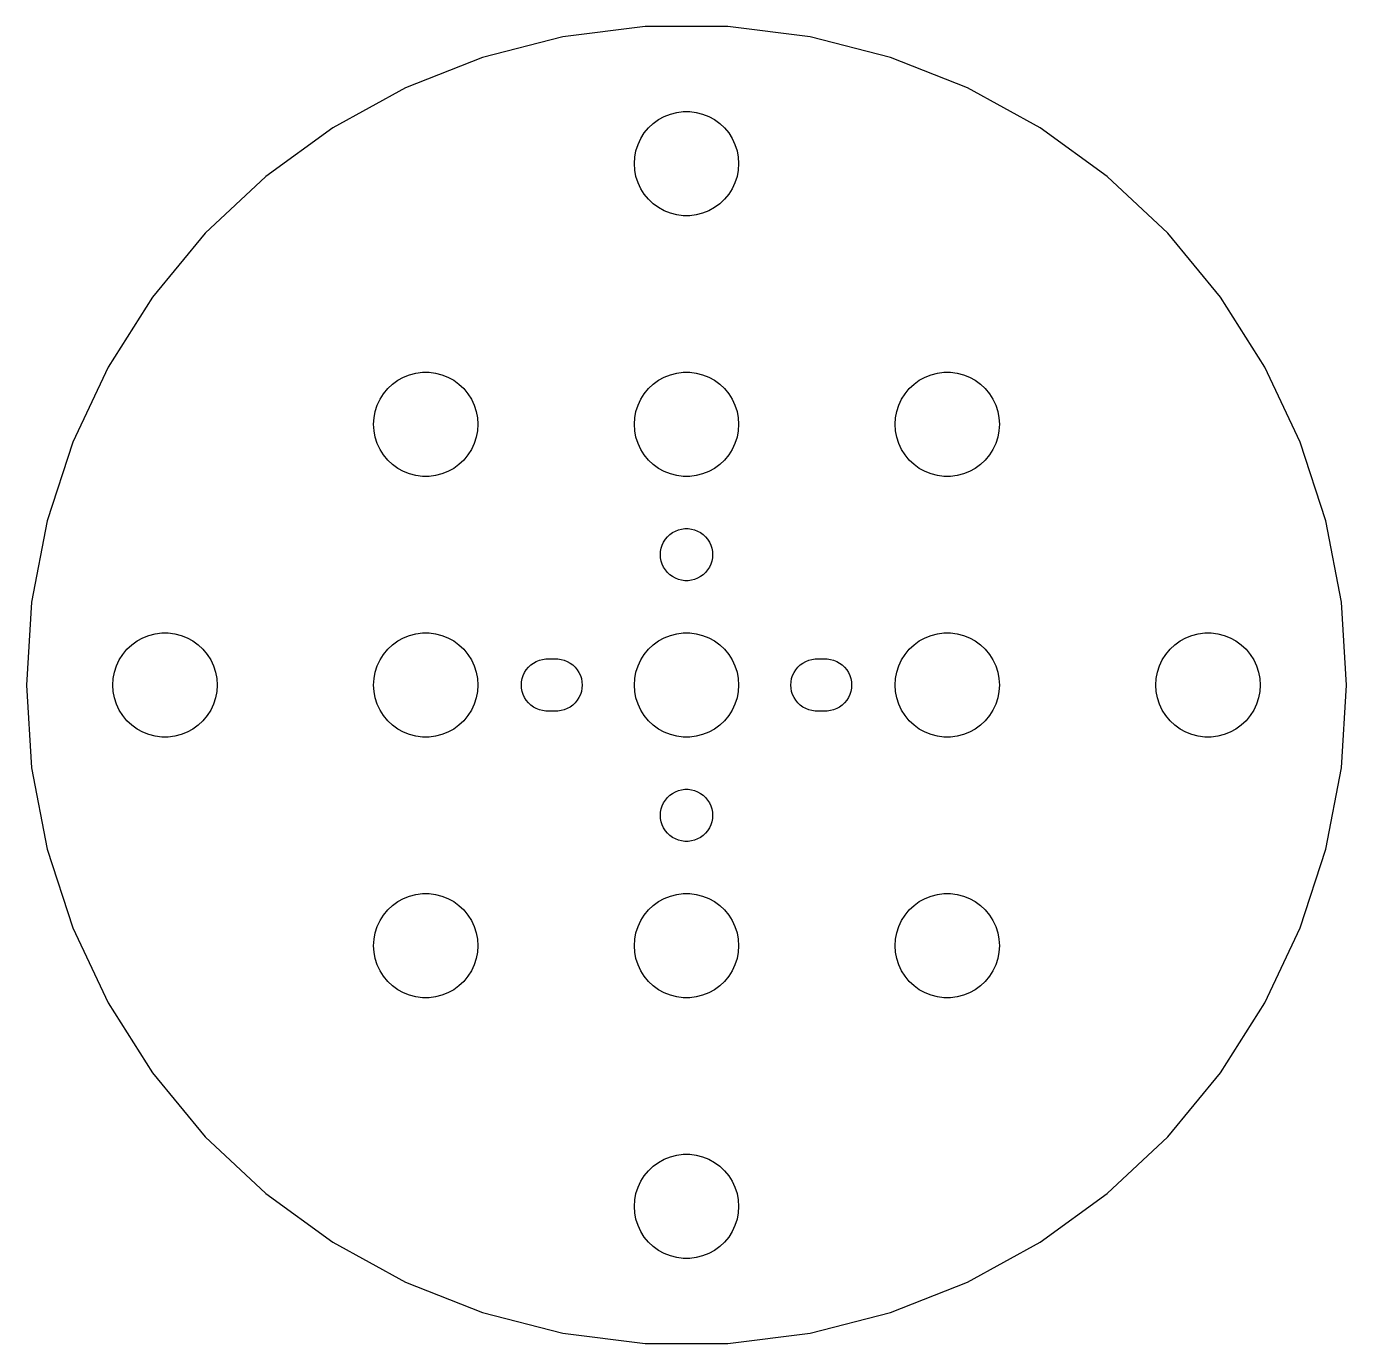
# Model space of a CAD drawing. Header units: metres. Extents: x -38 to 38, y -38 to 148.
# Drawn here: x -38 to 38, y 72.1 to 147.9 of the extents above; entities that cross this region are included whole.
import ezdxf

# ---------------------------------------------------------------- set-up
doc = ezdxf.new("R2010")
doc.units = ezdxf.units.M

msp = doc.modelspace()

# ---------------------------------------------------------------- linework, layer by layer
for p, q in [((-2.38426, 147.897), (-7.11519, 147.299)), ((2.38426, 147.897), (-2.38426, 147.897)), ((7.11519, 147.299), (2.38426, 147.897)), ((-7.11519, 147.299), (-11.7339, 146.113)), ((11.7339, 146.113), (7.11519, 147.299)), ((-11.7339, 146.113), (-16.1676, 144.358)), ((16.1676, 144.358), (11.7339, 146.113)), ((-16.1676, 144.358), (-20.3463, 142.061)), ((20.3463, 142.061), (16.1676, 144.358)), ((-1.27733, 142.714), (-0.927048, 142.853)), ((-0.927048, 142.853), (-0.562134, 142.947)), ((-0.562134, 142.947), (-0.18837, 142.994)), ((-0.18837, 142.994), (0.18837, 142.994)), ((0.18837, 142.994), (0.562134, 142.947)), ((0.562134, 142.947), (0.927048, 142.853)), ((0.927048, 142.853), (1.27733, 142.714)), ((-20.3463, 142.061), (-24.2041, 139.258)), ((-2.42705, 141.763), (-2.1869, 142.054)), ((-2.1869, 142.054), (-1.91226, 142.312)), ((-1.91226, 142.312), (-1.60747, 142.533)), ((-1.60747, 142.533), (-1.27733, 142.714)), ((1.27733, 142.714), (1.60747, 142.533)), ((1.60747, 142.533), (1.91226, 142.312)), ((1.91226, 142.312), (2.1869, 142.054)), ((2.1869, 142.054), (2.42705, 141.763)), ((24.2041, 139.258), (20.3463, 142.061)), ((-2.78932, 141.104), (-2.62891, 141.445)), ((-2.62891, 141.445), (-2.42705, 141.763)), ((2.42705, 141.763), (2.62891, 141.445)), ((2.62891, 141.445), (2.78932, 141.104)), ((-2.97633, 140.376), (-2.90575, 140.746)), ((-2.90575, 140.746), (-2.78932, 141.104)), ((2.78932, 141.104), (2.90575, 140.746)), ((2.90575, 140.746), (2.97633, 140.376)), ((-3, 140), (-2.97633, 140.376)), ((-2.97633, 139.624), (-3, 140)), ((2.97633, 140.376), (3, 140)), ((3, 140), (2.97633, 139.624)), ((-24.2041, 139.258), (-27.6802, 135.993)), ((-2.90575, 139.254), (-2.97633, 139.624)), ((-2.78932, 138.896), (-2.90575, 139.254)), ((2.90575, 139.254), (2.78932, 138.896)), ((2.97633, 139.624), (2.90575, 139.254)), ((27.6802, 135.993), (24.2041, 139.258)), ((-2.62891, 138.555), (-2.78932, 138.896)), ((-2.42705, 138.237), (-2.62891, 138.555)), ((-2.1869, 137.946), (-2.42705, 138.237)), ((2.42705, 138.237), (2.1869, 137.946)), ((2.62891, 138.555), (2.42705, 138.237)), ((2.78932, 138.896), (2.62891, 138.555)), ((-1.91226, 137.688), (-2.1869, 137.946)), ((-1.60747, 137.467), (-1.91226, 137.688)), ((-1.27733, 137.286), (-1.60747, 137.467)), ((1.60747, 137.467), (1.27733, 137.286)), ((1.91226, 137.688), (1.60747, 137.467)), ((2.1869, 137.946), (1.91226, 137.688)), ((-0.927048, 137.147), (-1.27733, 137.286)), ((-0.562134, 137.053), (-0.927048, 137.147)), ((-0.18837, 137.006), (-0.562134, 137.053)), ((0.18837, 137.006), (-0.18837, 137.006)), ((0.562134, 137.053), (0.18837, 137.006)), ((0.927048, 137.147), (0.562134, 137.053)), ((1.27733, 137.286), (0.927048, 137.147)), ((-27.6802, 135.993), (-30.7198, 132.319)), ((30.7198, 132.319), (27.6802, 135.993)), ((-30.7198, 132.319), (-33.2749, 128.293)), ((33.2749, 128.293), (30.7198, 132.319)), ((-33.2749, 128.293), (-35.3052, 123.978)), ((-16.6075, 127.533), (-16.2773, 127.714)), ((-16.2773, 127.714), (-15.927, 127.853)), ((-15.927, 127.853), (-15.5621, 127.947)), ((-15.5621, 127.947), (-15.1884, 127.994)), ((-15.1884, 127.994), (-14.8116, 127.994)), ((-14.8116, 127.994), (-14.4379, 127.947)), ((-14.4379, 127.947), (-14.0729, 127.853)), ((-14.0729, 127.853), (-13.7227, 127.714)), ((-13.7227, 127.714), (-13.3925, 127.533)), ((-1.60747, 127.533), (-1.27733, 127.714)), ((-1.27733, 127.714), (-0.927048, 127.853)), ((-0.927048, 127.853), (-0.562134, 127.947)), ((-0.562134, 127.947), (-0.18837, 127.994)), ((-0.18837, 127.994), (0.18837, 127.994)), ((0.18837, 127.994), (0.562134, 127.947)), ((0.562134, 127.947), (0.927048, 127.853)), ((0.927048, 127.853), (1.27733, 127.714)), ((1.27733, 127.714), (1.60747, 127.533)), ((13.3925, 127.533), (13.7227, 127.714)), ((13.7227, 127.714), (14.0729, 127.853)), ((14.0729, 127.853), (14.4379, 127.947)), ((14.4379, 127.947), (14.8116, 127.994)), ((14.8116, 127.994), (15.1884, 127.994)), ((15.1884, 127.994), (15.5621, 127.947)), ((15.5621, 127.947), (15.927, 127.853)), ((15.927, 127.853), (16.2773, 127.714)), ((16.2773, 127.714), (16.6075, 127.533)), ((35.3052, 123.978), (33.2749, 128.293)), ((-17.427, 126.763), (-17.1869, 127.054)), ((-17.1869, 127.054), (-16.9123, 127.312)), ((-16.9123, 127.312), (-16.6075, 127.533)), ((-13.3925, 127.533), (-13.0877, 127.312)), ((-13.0877, 127.312), (-12.8131, 127.054)), ((-12.8131, 127.054), (-12.5729, 126.763)), ((-2.42705, 126.763), (-2.1869, 127.054)), ((-2.1869, 127.054), (-1.91226, 127.312)), ((-1.91226, 127.312), (-1.60747, 127.533)), ((1.60747, 127.533), (1.91226, 127.312)), ((1.91226, 127.312), (2.1869, 127.054)), ((2.1869, 127.054), (2.42705, 126.763)), ((12.5729, 126.763), (12.8131, 127.054)), ((12.8131, 127.054), (13.0877, 127.312)), ((13.0877, 127.312), (13.3925, 127.533)), ((16.6075, 127.533), (16.9123, 127.312)), ((16.9123, 127.312), (17.1869, 127.054)), ((17.1869, 127.054), (17.427, 126.763)), ((-17.9057, 125.746), (-17.7893, 126.104)), ((-17.7893, 126.104), (-17.6289, 126.445)), ((-17.6289, 126.445), (-17.427, 126.763)), ((-12.5729, 126.763), (-12.3711, 126.445)), ((-12.3711, 126.445), (-12.2107, 126.104)), ((-12.2107, 126.104), (-12.0942, 125.746)), ((-2.90575, 125.746), (-2.78932, 126.104)), ((-2.78932, 126.104), (-2.62891, 126.445)), ((-2.62891, 126.445), (-2.42705, 126.763)), ((2.42705, 126.763), (2.62891, 126.445)), ((2.62891, 126.445), (2.78932, 126.104)), ((2.78932, 126.104), (2.90575, 125.746)), ((12.0942, 125.746), (12.2107, 126.104)), ((12.2107, 126.104), (12.3711, 126.445)), ((12.3711, 126.445), (12.5729, 126.763)), ((17.427, 126.763), (17.6289, 126.445)), ((17.6289, 126.445), (17.7893, 126.104)), ((17.7893, 126.104), (17.9057, 125.746)), ((-18, 125), (-17.9763, 125.376)), ((-17.9763, 125.376), (-17.9057, 125.746)), ((-12.0942, 125.746), (-12.0237, 125.376)), ((-12.0237, 125.376), (-12, 125)), ((-3, 125), (-2.97633, 125.376)), ((-2.97633, 125.376), (-2.90575, 125.746)), ((2.90575, 125.746), (2.97633, 125.376)), ((2.97633, 125.376), (3, 125)), ((12, 125), (12.0237, 125.376)), ((12.0237, 125.376), (12.0942, 125.746)), ((17.9057, 125.746), (17.9763, 125.376)), ((17.9763, 125.376), (18, 125)), ((-17.9763, 124.624), (-18, 125)), ((-17.9057, 124.254), (-17.9763, 124.624)), ((-12.0237, 124.624), (-12.0942, 124.254)), ((-12, 125), (-12.0237, 124.624)), ((-2.97633, 124.624), (-3, 125)), ((-2.90575, 124.254), (-2.97633, 124.624)), ((2.97633, 124.624), (2.90575, 124.254)), ((3, 125), (2.97633, 124.624)), ((12.0237, 124.624), (12, 125)), ((12.0942, 124.254), (12.0237, 124.624)), ((17.9763, 124.624), (17.9057, 124.254)), ((18, 125), (17.9763, 124.624)), ((-35.3052, 123.978), (-36.7788, 119.443)), ((-17.7893, 123.896), (-17.9057, 124.254)), ((-17.6289, 123.555), (-17.7893, 123.896)), ((-12.2107, 123.896), (-12.3711, 123.555)), ((-12.0942, 124.254), (-12.2107, 123.896)), ((-2.78932, 123.896), (-2.90575, 124.254)), ((-2.62891, 123.555), (-2.78932, 123.896)), ((2.78932, 123.896), (2.62891, 123.555)), ((2.90575, 124.254), (2.78932, 123.896)), ((12.2107, 123.896), (12.0942, 124.254)), ((12.3711, 123.555), (12.2107, 123.896)), ((17.7893, 123.896), (17.6289, 123.555)), ((17.9057, 124.254), (17.7893, 123.896)), ((36.7788, 119.443), (35.3052, 123.978)), ((-17.427, 123.237), (-17.6289, 123.555)), ((-17.1869, 122.946), (-17.427, 123.237)), ((-12.5729, 123.237), (-12.8131, 122.946)), ((-12.3711, 123.555), (-12.5729, 123.237)), ((-2.42705, 123.237), (-2.62891, 123.555)), ((-2.1869, 122.946), (-2.42705, 123.237)), ((2.42705, 123.237), (2.1869, 122.946)), ((2.62891, 123.555), (2.42705, 123.237)), ((12.5729, 123.237), (12.3711, 123.555)), ((12.8131, 122.946), (12.5729, 123.237)), ((17.427, 123.237), (17.1869, 122.946)), ((17.6289, 123.555), (17.427, 123.237)), ((-16.9123, 122.688), (-17.1869, 122.946)), ((-16.6075, 122.467), (-16.9123, 122.688)), ((-16.2773, 122.286), (-16.6075, 122.467)), ((-15.927, 122.147), (-16.2773, 122.286)), ((-13.7227, 122.286), (-14.0729, 122.147)), ((-13.3925, 122.467), (-13.7227, 122.286)), ((-13.0877, 122.688), (-13.3925, 122.467)), ((-12.8131, 122.946), (-13.0877, 122.688)), ((-1.91226, 122.688), (-2.1869, 122.946)), ((-1.60747, 122.467), (-1.91226, 122.688)), ((-1.27733, 122.286), (-1.60747, 122.467)), ((-0.927048, 122.147), (-1.27733, 122.286)), ((1.27733, 122.286), (0.927048, 122.147)), ((1.60747, 122.467), (1.27733, 122.286)), ((1.91226, 122.688), (1.60747, 122.467)), ((2.1869, 122.946), (1.91226, 122.688)), ((13.0877, 122.688), (12.8131, 122.946)), ((13.3925, 122.467), (13.0877, 122.688)), ((13.7227, 122.286), (13.3925, 122.467)), ((14.0729, 122.147), (13.7227, 122.286)), ((16.2773, 122.286), (15.927, 122.147)), ((16.6075, 122.467), (16.2773, 122.286)), ((16.9123, 122.688), (16.6075, 122.467)), ((17.1869, 122.946), (16.9123, 122.688)), ((-15.5621, 122.053), (-15.927, 122.147)), ((-15.1884, 122.006), (-15.5621, 122.053)), ((-14.8116, 122.006), (-15.1884, 122.006)), ((-14.4379, 122.053), (-14.8116, 122.006)), ((-14.0729, 122.147), (-14.4379, 122.053)), ((-0.562134, 122.053), (-0.927048, 122.147)), ((-0.18837, 122.006), (-0.562134, 122.053)), ((0.18837, 122.006), (-0.18837, 122.006)), ((0.562134, 122.053), (0.18837, 122.006)), ((0.927048, 122.147), (0.562134, 122.053)), ((14.4379, 122.053), (14.0729, 122.147)), ((14.8116, 122.006), (14.4379, 122.053)), ((15.1884, 122.006), (14.8116, 122.006)), ((15.5621, 122.053), (15.1884, 122.006)), ((15.927, 122.147), (15.5621, 122.053)), ((-36.7788, 119.443), (-37.6723, 114.759)), ((37.6723, 114.759), (36.7788, 119.443)), ((-1.21352, 118.382), (-1.09344, 118.527)), ((-1.09344, 118.527), (-0.956131, 118.656)), ((-0.956131, 118.656), (-0.803726, 118.766)), ((-0.803726, 118.766), (-0.638657, 118.857)), ((-0.638657, 118.857), (-0.463516, 118.927)), ((-0.463516, 118.927), (-0.281067, 118.973)), ((-0.281067, 118.973), (-0.094177, 118.997)), ((-0.094177, 118.997), (0.094177, 118.997)), ((0.094177, 118.997), (0.281067, 118.973)), ((0.281067, 118.973), (0.463516, 118.927)), ((0.463516, 118.927), (0.638657, 118.857)), ((0.638657, 118.857), (0.803726, 118.766)), ((0.803726, 118.766), (0.956131, 118.656)), ((0.956131, 118.656), (1.09344, 118.527)), ((1.09344, 118.527), (1.21352, 118.382)), ((-1.48816, 117.688), (-1.45287, 117.873)), ((-1.45287, 117.873), (-1.39465, 118.052)), ((-1.39465, 118.052), (-1.31445, 118.223)), ((-1.31445, 118.223), (-1.21352, 118.382)), ((1.21352, 118.382), (1.31445, 118.223)), ((1.31445, 118.223), (1.39465, 118.052)), ((1.39465, 118.052), (1.45287, 117.873)), ((1.45287, 117.873), (1.48816, 117.688)), ((-1.5, 117.5), (-1.48816, 117.688)), ((-1.48816, 117.312), (-1.5, 117.5)), ((-1.45287, 117.127), (-1.48816, 117.312)), ((-1.39465, 116.948), (-1.45287, 117.127)), ((1.45287, 117.127), (1.39465, 116.948)), ((1.48816, 117.312), (1.45287, 117.127)), ((1.48816, 117.688), (1.5, 117.5)), ((1.5, 117.5), (1.48816, 117.312)), ((-1.31445, 116.777), (-1.39465, 116.948)), ((-1.21352, 116.618), (-1.31445, 116.777)), ((-1.09344, 116.473), (-1.21352, 116.618)), ((-0.956131, 116.344), (-1.09344, 116.473)), ((-0.803726, 116.234), (-0.956131, 116.344)), ((-0.638657, 116.143), (-0.803726, 116.234)), ((0.803726, 116.234), (0.638657, 116.143)), ((0.956131, 116.344), (0.803726, 116.234)), ((1.09344, 116.473), (0.956131, 116.344)), ((1.21352, 116.618), (1.09344, 116.473)), ((1.31445, 116.777), (1.21352, 116.618)), ((1.39465, 116.948), (1.31445, 116.777)), ((-0.463516, 116.073), (-0.638657, 116.143)), ((-0.281067, 116.027), (-0.463516, 116.073)), ((-0.094177, 116.003), (-0.281067, 116.027)), ((0.094177, 116.003), (-0.094177, 116.003)), ((0.281067, 116.027), (0.094177, 116.003)), ((0.463516, 116.073), (0.281067, 116.027)), ((0.638657, 116.143), (0.463516, 116.073)), ((-37.6723, 114.759), (-37.9717, 110)), ((37.9717, 110), (37.6723, 114.759)), ((-31.9123, 112.312), (-31.6075, 112.533)), ((-31.6075, 112.533), (-31.2773, 112.714)), ((-31.2773, 112.714), (-30.927, 112.853)), ((-30.927, 112.853), (-30.5621, 112.947)), ((-30.5621, 112.947), (-30.1884, 112.994)), ((-30.1884, 112.994), (-29.8116, 112.994)), ((-29.8116, 112.994), (-29.4379, 112.947)), ((-29.4379, 112.947), (-29.0729, 112.853)), ((-29.0729, 112.853), (-28.7227, 112.714)), ((-28.7227, 112.714), (-28.3925, 112.533)), ((-28.3925, 112.533), (-28.0877, 112.312)), ((-16.9123, 112.312), (-16.6075, 112.533)), ((-16.6075, 112.533), (-16.2773, 112.714)), ((-16.2773, 112.714), (-15.927, 112.853)), ((-15.927, 112.853), (-15.5621, 112.947)), ((-15.5621, 112.947), (-15.1884, 112.994)), ((-15.1884, 112.994), (-14.8116, 112.994)), ((-14.8116, 112.994), (-14.4379, 112.947)), ((-14.4379, 112.947), (-14.0729, 112.853)), ((-14.0729, 112.853), (-13.7227, 112.714)), ((-13.7227, 112.714), (-13.3925, 112.533)), ((-13.3925, 112.533), (-13.0877, 112.312)), ((-1.91226, 112.312), (-1.60747, 112.533)), ((-1.60747, 112.533), (-1.27733, 112.714)), ((-1.27733, 112.714), (-0.927048, 112.853)), ((-0.927048, 112.853), (-0.562134, 112.947)), ((-0.562134, 112.947), (-0.18837, 112.994)), ((-0.18837, 112.994), (0.18837, 112.994)), ((0.18837, 112.994), (0.562134, 112.947)), ((0.562134, 112.947), (0.927048, 112.853)), ((0.927048, 112.853), (1.27733, 112.714)), ((1.27733, 112.714), (1.60747, 112.533)), ((1.60747, 112.533), (1.91226, 112.312)), ((13.0877, 112.312), (13.3925, 112.533)), ((13.3925, 112.533), (13.7227, 112.714)), ((13.7227, 112.714), (14.0729, 112.853)), ((14.0729, 112.853), (14.4379, 112.947)), ((14.4379, 112.947), (14.8116, 112.994)), ((14.8116, 112.994), (15.1884, 112.994)), ((15.1884, 112.994), (15.5621, 112.947)), ((15.5621, 112.947), (15.927, 112.853)), ((15.927, 112.853), (16.2773, 112.714)), ((16.2773, 112.714), (16.6075, 112.533)), ((16.6075, 112.533), (16.9123, 112.312)), ((28.0877, 112.312), (28.3925, 112.533)), ((28.3925, 112.533), (28.7227, 112.714)), ((28.7227, 112.714), (29.0729, 112.853)), ((29.0729, 112.853), (29.4379, 112.947)), ((29.4379, 112.947), (29.8116, 112.994)), ((29.8116, 112.994), (30.1884, 112.994)), ((30.1884, 112.994), (30.5621, 112.947)), ((30.5621, 112.947), (30.927, 112.853)), ((30.927, 112.853), (31.2773, 112.714)), ((31.2773, 112.714), (31.6075, 112.533)), ((31.6075, 112.533), (31.9123, 112.312)), ((-32.6289, 111.445), (-32.427, 111.763)), ((-32.427, 111.763), (-32.1869, 112.054)), ((-32.1869, 112.054), (-31.9123, 112.312)), ((-28.0877, 112.312), (-27.8131, 112.054)), ((-27.8131, 112.054), (-27.5729, 111.763)), ((-27.5729, 111.763), (-27.3711, 111.445)), ((-17.6289, 111.445), (-17.427, 111.763)), ((-17.427, 111.763), (-17.1869, 112.054)), ((-17.1869, 112.054), (-16.9123, 112.312)), ((-13.0877, 112.312), (-12.8131, 112.054)), ((-12.8131, 112.054), (-12.5729, 111.763)), ((-12.5729, 111.763), (-12.3711, 111.445)), ((-2.62891, 111.445), (-2.42705, 111.763)), ((-2.42705, 111.763), (-2.1869, 112.054)), ((-2.1869, 112.054), (-1.91226, 112.312)), ((1.91226, 112.312), (2.1869, 112.054)), ((2.1869, 112.054), (2.42705, 111.763)), ((2.42705, 111.763), (2.62891, 111.445)), ((12.3711, 111.445), (12.5729, 111.763)), ((12.5729, 111.763), (12.8131, 112.054)), ((12.8131, 112.054), (13.0877, 112.312)), ((16.9123, 112.312), (17.1869, 112.054)), ((17.1869, 112.054), (17.427, 111.763)), ((17.427, 111.763), (17.6289, 111.445)), ((27.3711, 111.445), (27.5729, 111.763)), ((27.5729, 111.763), (27.8131, 112.054)), ((27.8131, 112.054), (28.0877, 112.312)), ((31.9123, 112.312), (32.1869, 112.054)), ((32.1869, 112.054), (32.427, 111.763)), ((32.427, 111.763), (32.6289, 111.445)), ((-32.9057, 110.746), (-32.7893, 111.104)), ((-32.7893, 111.104), (-32.6289, 111.445)), ((-27.3711, 111.445), (-27.2107, 111.104)), ((-27.2107, 111.104), (-27.0942, 110.746)), ((-17.9057, 110.746), (-17.7893, 111.104)), ((-17.7893, 111.104), (-17.6289, 111.445)), ((-12.3711, 111.445), (-12.2107, 111.104)), ((-12.2107, 111.104), (-12.0942, 110.746)), ((-9.31445, 110.723), (-9.21352, 110.882)), ((-9.21352, 110.882), (-9.09344, 111.027)), ((-9.09344, 111.027), (-8.95613, 111.156)), ((-8.95613, 111.156), (-8.80373, 111.266)), ((-8.80373, 111.266), (-8.63866, 111.357)), ((-8.63866, 111.357), (-8.46352, 111.427)), ((-8.46352, 111.427), (-8.28107, 111.473)), ((-8.28107, 111.473), (-8.09418, 111.497)), ((-8.09418, 111.497), (-7.40581, 111.497)), ((-7.40581, 111.497), (-7.21892, 111.473)), ((-7.21892, 111.473), (-7.03647, 111.427)), ((-7.03647, 111.427), (-6.86133, 111.357)), ((-6.86133, 111.357), (-6.69626, 111.266)), ((-6.69626, 111.266), (-6.54385, 111.156)), ((-6.54385, 111.156), (-6.40654, 111.027)), ((-6.40654, 111.027), (-6.28647, 110.882)), ((-6.28647, 110.882), (-6.18553, 110.723)), ((-2.90575, 110.746), (-2.78932, 111.104)), ((-2.78932, 111.104), (-2.62891, 111.445)), ((2.62891, 111.445), (2.78932, 111.104)), ((2.78932, 111.104), (2.90575, 110.746)), ((6.18553, 110.723), (6.28647, 110.882)), ((6.28647, 110.882), (6.40654, 111.027)), ((6.40654, 111.027), (6.54385, 111.156)), ((6.54385, 111.156), (6.69626, 111.266)), ((6.69626, 111.266), (6.86133, 111.357)), ((6.86133, 111.357), (7.03647, 111.427)), ((7.03647, 111.427), (7.21892, 111.473)), ((7.21892, 111.473), (7.40581, 111.497)), ((7.40581, 111.497), (8.09418, 111.497)), ((8.09418, 111.497), (8.28107, 111.473)), ((8.28107, 111.473), (8.46352, 111.427)), ((8.46352, 111.427), (8.63866, 111.357)), ((8.63866, 111.357), (8.80373, 111.266)), ((8.80373, 111.266), (8.95613, 111.156)), ((8.95613, 111.156), (9.09344, 111.027)), ((9.09344, 111.027), (9.21352, 110.882)), ((9.21352, 110.882), (9.31445, 110.723)), ((12.0942, 110.746), (12.2107, 111.104)), ((12.2107, 111.104), (12.3711, 111.445)), ((17.6289, 111.445), (17.7893, 111.104)), ((17.7893, 111.104), (17.9057, 110.746)), ((27.0942, 110.746), (27.2107, 111.104)), ((27.2107, 111.104), (27.3711, 111.445)), ((32.6289, 111.445), (32.7893, 111.104)), ((32.7893, 111.104), (32.9057, 110.746)), ((-33, 110), (-32.9763, 110.376)), ((-32.9763, 110.376), (-32.9057, 110.746)), ((-27.0942, 110.746), (-27.0237, 110.376)), ((-27.0237, 110.376), (-27, 110)), ((-18, 110), (-17.9763, 110.376)), ((-17.9763, 110.376), (-17.9057, 110.746)), ((-12.0942, 110.746), (-12.0237, 110.376)), ((-12.0237, 110.376), (-12, 110)), ((-9.5, 110), (-9.48816, 110.188)), ((-9.48816, 110.188), (-9.45287, 110.373)), ((-9.45287, 110.373), (-9.39465, 110.552)), ((-9.39465, 110.552), (-9.31445, 110.723)), ((-6.18553, 110.723), (-6.10533, 110.552)), ((-6.10533, 110.552), (-6.04712, 110.373)), ((-6.04712, 110.373), (-6.01183, 110.188)), ((-6.01183, 110.188), (-6, 110)), ((-3, 110), (-2.97633, 110.376)), ((-2.97633, 110.376), (-2.90575, 110.746)), ((2.90575, 110.746), (2.97633, 110.376)), ((2.97633, 110.376), (3, 110)), ((6, 110), (6.01183, 110.188)), ((6.01183, 110.188), (6.04712, 110.373)), ((6.04712, 110.373), (6.10533, 110.552)), ((6.10533, 110.552), (6.18553, 110.723)), ((9.31445, 110.723), (9.39465, 110.552)), ((9.39465, 110.552), (9.45287, 110.373)), ((9.45287, 110.373), (9.48816, 110.188)), ((9.48816, 110.188), (9.5, 110)), ((12, 110), (12.0237, 110.376)), ((12.0237, 110.376), (12.0942, 110.746)), ((17.9057, 110.746), (17.9763, 110.376)), ((17.9763, 110.376), (18, 110)), ((27, 110), (27.0237, 110.376)), ((27.0237, 110.376), (27.0942, 110.746)), ((32.9057, 110.746), (32.9763, 110.376)), ((32.9763, 110.376), (33, 110)), ((-37.9717, 110), (-37.6723, 105.241)), ((-32.9763, 109.624), (-33, 110)), ((-32.9057, 109.254), (-32.9763, 109.624)), ((-27.0237, 109.624), (-27.0942, 109.254)), ((-27, 110), (-27.0237, 109.624)), ((-17.9763, 109.624), (-18, 110)), ((-17.9057, 109.254), (-17.9763, 109.624)), ((-12.0237, 109.624), (-12.0942, 109.254)), ((-12, 110), (-12.0237, 109.624)), ((-9.48816, 109.812), (-9.5, 110)), ((-9.45287, 109.627), (-9.48816, 109.812)), ((-9.39465, 109.448), (-9.45287, 109.627)), ((-9.31445, 109.277), (-9.39465, 109.448)), ((-6.10533, 109.448), (-6.18553, 109.277)), ((-6.04712, 109.627), (-6.10533, 109.448)), ((-6.01183, 109.812), (-6.04712, 109.627)), ((-6, 110), (-6.01183, 109.812)), ((-2.97633, 109.624), (-3, 110)), ((-2.90575, 109.254), (-2.97633, 109.624)), ((2.97633, 109.624), (2.90575, 109.254)), ((3, 110), (2.97633, 109.624)), ((6.01183, 109.812), (6, 110)), ((6.04712, 109.627), (6.01183, 109.812)), ((6.10533, 109.448), (6.04712, 109.627)), ((6.18553, 109.277), (6.10533, 109.448)), ((9.39465, 109.448), (9.31445, 109.277)), ((9.45287, 109.627), (9.39465, 109.448)), ((9.48816, 109.812), (9.45287, 109.627)), ((9.5, 110), (9.48816, 109.812)), ((12.0237, 109.624), (12, 110)), ((12.0942, 109.254), (12.0237, 109.624)), ((17.9763, 109.624), (17.9057, 109.254)), ((18, 110), (17.9763, 109.624)), ((27.0237, 109.624), (27, 110)), ((27.0942, 109.254), (27.0237, 109.624)), ((32.9763, 109.624), (32.9057, 109.254)), ((33, 110), (32.9763, 109.624)), ((37.6723, 105.241), (37.9717, 110)), ((-32.7893, 108.896), (-32.9057, 109.254)), ((-32.6289, 108.555), (-32.7893, 108.896)), ((-27.2107, 108.896), (-27.3711, 108.555)), ((-27.0942, 109.254), (-27.2107, 108.896)), ((-17.7893, 108.896), (-17.9057, 109.254)), ((-17.6289, 108.555), (-17.7893, 108.896)), ((-12.2107, 108.896), (-12.3711, 108.555)), ((-12.0942, 109.254), (-12.2107, 108.896)), ((-9.21352, 109.118), (-9.31445, 109.277)), ((-9.09344, 108.973), (-9.21352, 109.118)), ((-8.95613, 108.844), (-9.09344, 108.973)), ((-8.80373, 108.734), (-8.95613, 108.844)), ((-8.63866, 108.643), (-8.80373, 108.734)), ((-8.46352, 108.573), (-8.63866, 108.643)), ((-6.86133, 108.643), (-7.03647, 108.573)), ((-6.69626, 108.734), (-6.86133, 108.643)), ((-6.54385, 108.844), (-6.69626, 108.734)), ((-6.40654, 108.973), (-6.54385, 108.844)), ((-6.28647, 109.118), (-6.40654, 108.973)), ((-6.18553, 109.277), (-6.28647, 109.118)), ((-2.78932, 108.896), (-2.90575, 109.254)), ((-2.62891, 108.555), (-2.78932, 108.896)), ((2.78932, 108.896), (2.62891, 108.555)), ((2.90575, 109.254), (2.78932, 108.896)), ((6.28647, 109.118), (6.18553, 109.277)), ((6.40654, 108.973), (6.28647, 109.118)), ((6.54385, 108.844), (6.40654, 108.973)), ((6.69626, 108.734), (6.54385, 108.844)), ((6.86133, 108.643), (6.69626, 108.734)), ((7.03647, 108.573), (6.86133, 108.643)), ((8.63866, 108.643), (8.46352, 108.573)), ((8.80373, 108.734), (8.63866, 108.643)), ((8.95613, 108.844), (8.80373, 108.734)), ((9.09344, 108.973), (8.95613, 108.844)), ((9.21352, 109.118), (9.09344, 108.973)), ((9.31445, 109.277), (9.21352, 109.118)), ((12.2107, 108.896), (12.0942, 109.254)), ((12.3711, 108.555), (12.2107, 108.896)), ((17.7893, 108.896), (17.6289, 108.555)), ((17.9057, 109.254), (17.7893, 108.896)), ((27.2107, 108.896), (27.0942, 109.254)), ((27.3711, 108.555), (27.2107, 108.896)), ((32.7893, 108.896), (32.6289, 108.555)), ((32.9057, 109.254), (32.7893, 108.896)), ((-32.427, 108.237), (-32.6289, 108.555)), ((-32.1869, 107.946), (-32.427, 108.237)), ((-31.9123, 107.688), (-32.1869, 107.946)), ((-27.8131, 107.946), (-28.0877, 107.688)), ((-27.5729, 108.237), (-27.8131, 107.946)), ((-27.3711, 108.555), (-27.5729, 108.237)), ((-17.427, 108.237), (-17.6289, 108.555)), ((-17.1869, 107.946), (-17.427, 108.237)), ((-16.9123, 107.688), (-17.1869, 107.946)), ((-12.8131, 107.946), (-13.0877, 107.688)), ((-12.5729, 108.237), (-12.8131, 107.946)), ((-12.3711, 108.555), (-12.5729, 108.237)), ((-8.28107, 108.527), (-8.46352, 108.573)), ((-8.09418, 108.503), (-8.28107, 108.527)), ((-7.40581, 108.503), (-8.09418, 108.503)), ((-7.21892, 108.527), (-7.40581, 108.503)), ((-7.03647, 108.573), (-7.21892, 108.527)), ((-2.42705, 108.237), (-2.62891, 108.555)), ((-2.1869, 107.946), (-2.42705, 108.237)), ((-1.91226, 107.688), (-2.1869, 107.946)), ((2.1869, 107.946), (1.91226, 107.688)), ((2.42705, 108.237), (2.1869, 107.946)), ((2.62891, 108.555), (2.42705, 108.237)), ((7.21892, 108.527), (7.03647, 108.573)), ((7.40581, 108.503), (7.21892, 108.527)), ((8.09418, 108.503), (7.40581, 108.503)), ((8.28107, 108.527), (8.09418, 108.503)), ((8.46352, 108.573), (8.28107, 108.527)), ((12.5729, 108.237), (12.3711, 108.555)), ((12.8131, 107.946), (12.5729, 108.237)), ((13.0877, 107.688), (12.8131, 107.946)), ((17.1869, 107.946), (16.9123, 107.688)), ((17.427, 108.237), (17.1869, 107.946)), ((17.6289, 108.555), (17.427, 108.237)), ((27.5729, 108.237), (27.3711, 108.555)), ((27.8131, 107.946), (27.5729, 108.237)), ((28.0877, 107.688), (27.8131, 107.946)), ((32.1869, 107.946), (31.9123, 107.688)), ((32.427, 108.237), (32.1869, 107.946)), ((32.6289, 108.555), (32.427, 108.237)), ((-31.6075, 107.467), (-31.9123, 107.688)), ((-31.2773, 107.286), (-31.6075, 107.467)), ((-30.927, 107.147), (-31.2773, 107.286)), ((-30.5621, 107.053), (-30.927, 107.147)), ((-29.0729, 107.147), (-29.4379, 107.053)), ((-28.7227, 107.286), (-29.0729, 107.147)), ((-28.3925, 107.467), (-28.7227, 107.286)), ((-28.0877, 107.688), (-28.3925, 107.467)), ((-16.6075, 107.467), (-16.9123, 107.688)), ((-16.2773, 107.286), (-16.6075, 107.467)), ((-15.927, 107.147), (-16.2773, 107.286)), ((-15.5621, 107.053), (-15.927, 107.147)), ((-14.0729, 107.147), (-14.4379, 107.053)), ((-13.7227, 107.286), (-14.0729, 107.147)), ((-13.3925, 107.467), (-13.7227, 107.286)), ((-13.0877, 107.688), (-13.3925, 107.467)), ((-1.60747, 107.467), (-1.91226, 107.688)), ((-1.27733, 107.286), (-1.60747, 107.467)), ((-0.927048, 107.147), (-1.27733, 107.286)), ((-0.562134, 107.053), (-0.927048, 107.147)), ((0.927048, 107.147), (0.562134, 107.053)), ((1.27733, 107.286), (0.927048, 107.147)), ((1.60747, 107.467), (1.27733, 107.286)), ((1.91226, 107.688), (1.60747, 107.467)), ((13.3925, 107.467), (13.0877, 107.688)), ((13.7227, 107.286), (13.3925, 107.467)), ((14.0729, 107.147), (13.7227, 107.286)), ((14.4379, 107.053), (14.0729, 107.147)), ((15.927, 107.147), (15.5621, 107.053)), ((16.2773, 107.286), (15.927, 107.147)), ((16.6075, 107.467), (16.2773, 107.286)), ((16.9123, 107.688), (16.6075, 107.467)), ((28.3925, 107.467), (28.0877, 107.688)), ((28.7227, 107.286), (28.3925, 107.467)), ((29.0729, 107.147), (28.7227, 107.286)), ((29.4379, 107.053), (29.0729, 107.147)), ((30.927, 107.147), (30.5621, 107.053)), ((31.2773, 107.286), (30.927, 107.147)), ((31.6075, 107.467), (31.2773, 107.286)), ((31.9123, 107.688), (31.6075, 107.467)), ((-30.1884, 107.006), (-30.5621, 107.053)), ((-29.8116, 107.006), (-30.1884, 107.006)), ((-29.4379, 107.053), (-29.8116, 107.006)), ((-15.1884, 107.006), (-15.5621, 107.053)), ((-14.8116, 107.006), (-15.1884, 107.006)), ((-14.4379, 107.053), (-14.8116, 107.006)), ((-0.18837, 107.006), (-0.562134, 107.053)), ((0.18837, 107.006), (-0.18837, 107.006)), ((0.562134, 107.053), (0.18837, 107.006)), ((14.8116, 107.006), (14.4379, 107.053)), ((15.1884, 107.006), (14.8116, 107.006)), ((15.5621, 107.053), (15.1884, 107.006)), ((29.8116, 107.006), (29.4379, 107.053)), ((30.1884, 107.006), (29.8116, 107.006)), ((30.5621, 107.053), (30.1884, 107.006)), ((-37.6723, 105.241), (-36.7788, 100.557)), ((36.7788, 100.557), (37.6723, 105.241)), ((-1.31445, 103.223), (-1.21352, 103.382)), ((-1.21352, 103.382), (-1.09344, 103.527)), ((-1.09344, 103.527), (-0.956131, 103.656)), ((-0.956131, 103.656), (-0.803726, 103.766)), ((-0.803726, 103.766), (-0.638657, 103.857)), ((-0.638657, 103.857), (-0.463516, 103.927)), ((-0.463516, 103.927), (-0.281067, 103.973)), ((-0.281067, 103.973), (-0.094177, 103.997)), ((-0.094177, 103.997), (0.094177, 103.997)), ((0.094177, 103.997), (0.281067, 103.973)), ((0.281067, 103.973), (0.463516, 103.927)), ((0.463516, 103.927), (0.638657, 103.857)), ((0.638657, 103.857), (0.803726, 103.766)), ((0.803726, 103.766), (0.956131, 103.656)), ((0.956131, 103.656), (1.09344, 103.527)), ((1.09344, 103.527), (1.21352, 103.382)), ((1.21352, 103.382), (1.31445, 103.223)), ((-1.5, 102.5), (-1.48816, 102.688)), ((-1.48816, 102.688), (-1.45287, 102.873)), ((-1.45287, 102.873), (-1.39465, 103.052)), ((-1.39465, 103.052), (-1.31445, 103.223)), ((1.31445, 103.223), (1.39465, 103.052)), ((1.39465, 103.052), (1.45287, 102.873)), ((1.45287, 102.873), (1.48816, 102.688)), ((1.48816, 102.688), (1.5, 102.5)), ((-1.48816, 102.312), (-1.5, 102.5)), ((-1.45287, 102.127), (-1.48816, 102.312)), ((-1.39465, 101.948), (-1.45287, 102.127)), ((-1.31445, 101.777), (-1.39465, 101.948)), ((-1.21352, 101.618), (-1.31445, 101.777)), ((1.31445, 101.777), (1.21352, 101.618)), ((1.39465, 101.948), (1.31445, 101.777)), ((1.45287, 102.127), (1.39465, 101.948)), ((1.48816, 102.312), (1.45287, 102.127)), ((1.5, 102.5), (1.48816, 102.312)), ((-1.09344, 101.473), (-1.21352, 101.618)), ((-0.956131, 101.344), (-1.09344, 101.473)), ((-0.803726, 101.234), (-0.956131, 101.344)), ((-0.638657, 101.143), (-0.803726, 101.234)), ((-0.463516, 101.073), (-0.638657, 101.143)), ((-0.281067, 101.027), (-0.463516, 101.073)), ((-0.094177, 101.003), (-0.281067, 101.027)), ((0.281067, 101.027), (0.094177, 101.003)), ((0.463516, 101.073), (0.281067, 101.027)), ((0.638657, 101.143), (0.463516, 101.073)), ((0.803726, 101.234), (0.638657, 101.143)), ((0.956131, 101.344), (0.803726, 101.234)), ((1.09344, 101.473), (0.956131, 101.344)), ((1.21352, 101.618), (1.09344, 101.473)), ((-36.7788, 100.557), (-35.3052, 96.0217)), ((0.094177, 101.003), (-0.094177, 101.003)), ((35.3052, 96.0217), (36.7788, 100.557)), ((-15.5621, 97.9469), (-15.1884, 97.9941)), ((-15.1884, 97.9941), (-14.8116, 97.9941)), ((-14.8116, 97.9941), (-14.4379, 97.9469)), ((-0.562134, 97.9469), (-0.18837, 97.9941)), ((-0.18837, 97.9941), (0.18837, 97.9941)), ((0.18837, 97.9941), (0.562134, 97.9469)), ((14.4379, 97.9469), (14.8116, 97.9941)), ((14.8116, 97.9941), (15.1884, 97.9941)), ((15.1884, 97.9941), (15.5621, 97.9469)), ((-17.1869, 97.0536), (-16.9123, 97.3116)), ((-16.9123, 97.3116), (-16.6075, 97.533)), ((-16.6075, 97.533), (-16.2773, 97.7145)), ((-16.2773, 97.7145), (-15.927, 97.8532)), ((-15.927, 97.8532), (-15.5621, 97.9469)), ((-14.4379, 97.9469), (-14.0729, 97.8532)), ((-14.0729, 97.8532), (-13.7227, 97.7145)), ((-13.7227, 97.7145), (-13.3925, 97.533)), ((-13.3925, 97.533), (-13.0877, 97.3116)), ((-13.0877, 97.3116), (-12.8131, 97.0536)), ((-2.1869, 97.0536), (-1.91226, 97.3116)), ((-1.91226, 97.3116), (-1.60747, 97.533)), ((-1.60747, 97.533), (-1.27733, 97.7145)), ((-1.27733, 97.7145), (-0.927048, 97.8532)), ((-0.927048, 97.8532), (-0.562134, 97.9469)), ((0.562134, 97.9469), (0.927048, 97.8532)), ((0.927048, 97.8532), (1.27733, 97.7145)), ((1.27733, 97.7145), (1.60747, 97.533)), ((1.60747, 97.533), (1.91226, 97.3116)), ((1.91226, 97.3116), (2.1869, 97.0536)), ((12.8131, 97.0536), (13.0877, 97.3116)), ((13.0877, 97.3116), (13.3925, 97.533)), ((13.3925, 97.533), (13.7227, 97.7145)), ((13.7227, 97.7145), (14.0729, 97.8532)), ((14.0729, 97.8532), (14.4379, 97.9469)), ((15.5621, 97.9469), (15.927, 97.8532)), ((15.927, 97.8532), (16.2773, 97.7145)), ((16.2773, 97.7145), (16.6075, 97.533)), ((16.6075, 97.533), (16.9123, 97.3116)), ((16.9123, 97.3116), (17.1869, 97.0536)), ((-17.6289, 96.4453), (-17.427, 96.7634)), ((-17.427, 96.7634), (-17.1869, 97.0536)), ((-12.8131, 97.0536), (-12.5729, 96.7634)), ((-12.5729, 96.7634), (-12.3711, 96.4453)), ((-2.62891, 96.4453), (-2.42705, 96.7634)), ((-2.42705, 96.7634), (-2.1869, 97.0536)), ((2.1869, 97.0536), (2.42705, 96.7634)), ((2.42705, 96.7634), (2.62891, 96.4453)), ((12.3711, 96.4453), (12.5729, 96.7634)), ((12.5729, 96.7634), (12.8131, 97.0536)), ((17.1869, 97.0536), (17.427, 96.7634)), ((17.427, 96.7634), (17.6289, 96.4453)), ((-35.3052, 96.0217), (-33.2749, 91.707)), ((-17.9763, 95.376), (-17.9057, 95.7461)), ((-17.9057, 95.7461), (-17.7893, 96.1044)), ((-17.7893, 96.1044), (-17.6289, 96.4453)), ((-12.3711, 96.4453), (-12.2107, 96.1044)), ((-12.2107, 96.1044), (-12.0942, 95.7461)), ((-12.0942, 95.7461), (-12.0237, 95.376)), ((-2.97633, 95.376), (-2.90575, 95.7461)), ((-2.90575, 95.7461), (-2.78932, 96.1044)), ((-2.78932, 96.1044), (-2.62891, 96.4453)), ((2.62891, 96.4453), (2.78932, 96.1044)), ((2.78932, 96.1044), (2.90575, 95.7461)), ((2.90575, 95.7461), (2.97633, 95.376)), ((12.0237, 95.376), (12.0942, 95.7461)), ((12.0942, 95.7461), (12.2107, 96.1044)), ((12.2107, 96.1044), (12.3711, 96.4453)), ((17.6289, 96.4453), (17.7893, 96.1044)), ((17.7893, 96.1044), (17.9057, 95.7461)), ((17.9057, 95.7461), (17.9763, 95.376)), ((33.2749, 91.707), (35.3052, 96.0217)), ((-18, 95), (-17.9763, 95.376)), ((-17.9763, 94.624), (-18, 95)), ((-12.0237, 95.376), (-12, 95)), ((-12, 95), (-12.0237, 94.624)), ((-3, 95), (-2.97633, 95.376)), ((-2.97633, 94.624), (-3, 95)), ((2.97633, 95.376), (3, 95)), ((3, 95), (2.97633, 94.624)), ((12, 95), (12.0237, 95.376)), ((12.0237, 94.624), (12, 95)), ((17.9763, 95.376), (18, 95)), ((18, 95), (17.9763, 94.624)), ((-17.9057, 94.2539), (-17.9763, 94.624)), ((-17.7893, 93.8956), (-17.9057, 94.2539)), ((-12.0942, 94.2539), (-12.2107, 93.8956)), ((-12.0237, 94.624), (-12.0942, 94.2539)), ((-2.90575, 94.2539), (-2.97633, 94.624)), ((-2.78932, 93.8956), (-2.90575, 94.2539)), ((2.90575, 94.2539), (2.78932, 93.8956)), ((2.97633, 94.624), (2.90575, 94.2539)), ((12.0942, 94.2539), (12.0237, 94.624)), ((12.2107, 93.8956), (12.0942, 94.2539)), ((17.9057, 94.2539), (17.7893, 93.8956)), ((17.9763, 94.624), (17.9057, 94.2539)), ((-17.6289, 93.5547), (-17.7893, 93.8956)), ((-17.427, 93.2366), (-17.6289, 93.5547)), ((-12.3711, 93.5547), (-12.5729, 93.2366)), ((-12.2107, 93.8956), (-12.3711, 93.5547)), ((-2.62891, 93.5547), (-2.78932, 93.8956)), ((-2.42705, 93.2366), (-2.62891, 93.5547)), ((2.62891, 93.5547), (2.42705, 93.2366)), ((2.78932, 93.8956), (2.62891, 93.5547)), ((12.3711, 93.5547), (12.2107, 93.8956)), ((12.5729, 93.2366), (12.3711, 93.5547)), ((17.6289, 93.5547), (17.427, 93.2366)), ((17.7893, 93.8956), (17.6289, 93.5547)), ((-17.1869, 92.9464), (-17.427, 93.2366)), ((-16.9123, 92.6885), (-17.1869, 92.9464)), ((-16.6075, 92.467), (-16.9123, 92.6885)), ((-13.0877, 92.6885), (-13.3925, 92.467)), ((-12.8131, 92.9464), (-13.0877, 92.6885)), ((-12.5729, 93.2366), (-12.8131, 92.9464)), ((-2.1869, 92.9464), (-2.42705, 93.2366)), ((-1.91226, 92.6885), (-2.1869, 92.9464)), ((-1.60747, 92.467), (-1.91226, 92.6885)), ((1.91226, 92.6885), (1.60747, 92.467)), ((2.1869, 92.9464), (1.91226, 92.6885)), ((2.42705, 93.2366), (2.1869, 92.9464)), ((12.8131, 92.9464), (12.5729, 93.2366)), ((13.0877, 92.6885), (12.8131, 92.9464)), ((13.3925, 92.467), (13.0877, 92.6885)), ((16.9123, 92.6885), (16.6075, 92.467)), ((17.1869, 92.9464), (16.9123, 92.6885)), ((17.427, 93.2366), (17.1869, 92.9464)), ((-16.2773, 92.2855), (-16.6075, 92.467)), ((-15.927, 92.1468), (-16.2773, 92.2855)), ((-15.5621, 92.0531), (-15.927, 92.1468)), ((-15.1884, 92.0059), (-15.5621, 92.0531)), ((-14.8116, 92.0059), (-15.1884, 92.0059)), ((-14.4379, 92.0531), (-14.8116, 92.0059)), ((-14.0729, 92.1468), (-14.4379, 92.0531)), ((-13.7227, 92.2855), (-14.0729, 92.1468)), ((-13.3925, 92.467), (-13.7227, 92.2855)), ((-1.27733, 92.2855), (-1.60747, 92.467)), ((-0.927048, 92.1468), (-1.27733, 92.2855)), ((-0.562134, 92.0531), (-0.927048, 92.1468)), ((-0.18837, 92.0059), (-0.562134, 92.0531)), ((0.18837, 92.0059), (-0.18837, 92.0059)), ((0.562134, 92.0531), (0.18837, 92.0059)), ((0.927048, 92.1468), (0.562134, 92.0531)), ((1.27733, 92.2855), (0.927048, 92.1468)), ((1.60747, 92.467), (1.27733, 92.2855)), ((13.7227, 92.2855), (13.3925, 92.467)), ((14.0729, 92.1468), (13.7227, 92.2855)), ((14.4379, 92.0531), (14.0729, 92.1468)), ((14.8116, 92.0059), (14.4379, 92.0531)), ((15.1884, 92.0059), (14.8116, 92.0059)), ((15.5621, 92.0531), (15.1884, 92.0059)), ((15.927, 92.1468), (15.5621, 92.0531)), ((16.2773, 92.2855), (15.927, 92.1468)), ((16.6075, 92.467), (16.2773, 92.2855)), ((-33.2749, 91.707), (-30.7198, 87.6808)), ((30.7198, 87.6808), (33.2749, 91.707)), ((-30.7198, 87.6808), (-27.6802, 84.0066)), ((27.6802, 84.0066), (30.7198, 87.6808)), ((-27.6802, 84.0066), (-24.2041, 80.7423)), ((24.2041, 80.7423), (27.6802, 84.0066)), ((-1.27733, 82.7145), (-0.927048, 82.8532)), ((-0.927048, 82.8532), (-0.562134, 82.9469)), ((-0.562134, 82.9469), (-0.18837, 82.9941)), ((-0.18837, 82.9941), (0.18837, 82.9941)), ((0.18837, 82.9941), (0.562134, 82.9469)), ((0.562134, 82.9469), (0.927048, 82.8532)), ((0.927048, 82.8532), (1.27733, 82.7145)), ((-2.42705, 81.7634), (-2.1869, 82.0536)), ((-2.1869, 82.0536), (-1.91226, 82.3116)), ((-1.91226, 82.3116), (-1.60747, 82.533)), ((-1.60747, 82.533), (-1.27733, 82.7145)), ((1.27733, 82.7145), (1.60747, 82.533)), ((1.60747, 82.533), (1.91226, 82.3116)), ((1.91226, 82.3116), (2.1869, 82.0536)), ((2.1869, 82.0536), (2.42705, 81.7634)), ((-2.78932, 81.1044), (-2.62891, 81.4453)), ((-2.62891, 81.4453), (-2.42705, 81.7634)), ((2.42705, 81.7634), (2.62891, 81.4453)), ((2.62891, 81.4453), (2.78932, 81.1044)), ((-24.2041, 80.7423), (-20.3463, 77.9394)), ((-2.97633, 80.376), (-2.90575, 80.7461)), ((-2.90575, 80.7461), (-2.78932, 81.1044)), ((2.78932, 81.1044), (2.90575, 80.7461)), ((2.90575, 80.7461), (2.97633, 80.376)), ((20.3463, 77.9394), (24.2041, 80.7423)), ((-3, 80), (-2.97633, 80.376)), ((-2.97633, 79.624), (-3, 80)), ((2.97633, 80.376), (3, 80)), ((3, 80), (2.97633, 79.624)), ((-2.90575, 79.2539), (-2.97633, 79.624)), ((-2.78932, 78.8956), (-2.90575, 79.2539)), ((2.90575, 79.2539), (2.78932, 78.8956)), ((2.97633, 79.624), (2.90575, 79.2539)), ((-2.62891, 78.5547), (-2.78932, 78.8956)), ((-2.42705, 78.2366), (-2.62891, 78.5547)), ((-2.1869, 77.9464), (-2.42705, 78.2366)), ((2.42705, 78.2366), (2.1869, 77.9464)), ((2.62891, 78.5547), (2.42705, 78.2366)), ((2.78932, 78.8956), (2.62891, 78.5547)), ((-20.3463, 77.9394), (-16.1676, 75.6422)), ((-1.91226, 77.6885), (-2.1869, 77.9464)), ((-1.60747, 77.467), (-1.91226, 77.6885)), ((-1.27733, 77.2855), (-1.60747, 77.467)), ((1.60747, 77.467), (1.27733, 77.2855)), ((1.91226, 77.6885), (1.60747, 77.467)), ((2.1869, 77.9464), (1.91226, 77.6885)), ((16.1676, 75.6422), (20.3463, 77.9394)), ((-0.927048, 77.1468), (-1.27733, 77.2855)), ((-0.562134, 77.0531), (-0.927048, 77.1468)), ((-0.18837, 77.0059), (-0.562134, 77.0531)), ((0.18837, 77.0059), (-0.18837, 77.0059)), ((0.562134, 77.0531), (0.18837, 77.0059)), ((0.927048, 77.1468), (0.562134, 77.0531)), ((1.27733, 77.2855), (0.927048, 77.1468)), ((-16.1676, 75.6422), (-11.7339, 73.8867)), ((11.7339, 73.8867), (16.1676, 75.6422)), ((-11.7339, 73.8867), (-7.11519, 72.7009)), ((7.11519, 72.7009), (11.7339, 73.8867)), ((-7.11519, 72.7009), (-2.38426, 72.1032)), ((2.38426, 72.1032), (7.11519, 72.7009)), ((-2.38426, 72.1032), (2.38426, 72.1032))]:
    msp.add_line(p, q)

doc.saveas('drawing.dxf')
